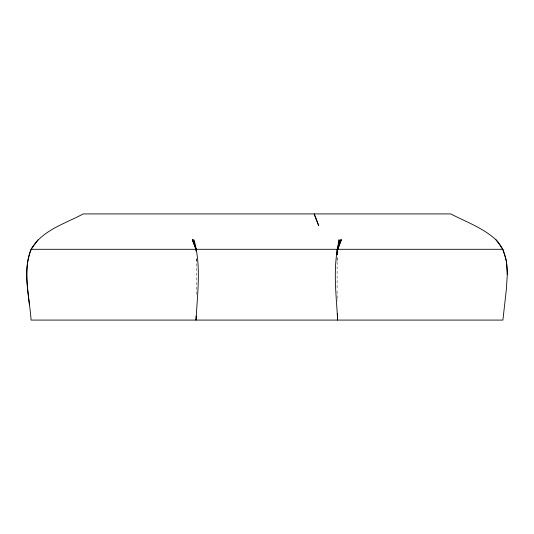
<?xml version="1.0" encoding="UTF-8"?>
<svg xmlns="http://www.w3.org/2000/svg" width="534" height="534" viewBox="0 0 534 534"><rect width="100%" height="100%" fill="white"/><g stroke="black" fill="none" stroke-linecap="round" stroke-linejoin="round"><path stroke-width="0.4" stroke-dasharray="2.67 2" d="M196.552 294.287L196.378 258.703M337.128 257.141L337.094 289.435M337.041 261.053L337.228 257.141M196.499 258.703L196.612 261.053M337.087 291.05L337.261 300.749"/><path stroke-width="0.8" d="M337.148 254.791L337.201 249.305L337.128 254.791M196.125 316.055L196.058 320.08C197.36 293.36 201.418 266.045 194.029 239.826M337.488 251.654L338.689 239.826M507.3 274.643L506.345 289.435L502.908 320.08L31.092 320.08C29.477 296.664 22.254 272.08 31.092 249.305C42.199 230.127 64.841 223.833 83.217 213.92L450.783 213.92C466.189 221.944 483.05 227.884 496.026 239.826C505.024 249.104 507.434 262.154 507.3 274.643L506.452 261.053L502.908 249.305L496.026 239.826M339.631 239.826C332.235 266.045 336.3 293.36 337.601 320.08L337.488 313.645M340.385 239.826L337.601 249.305L341.366 239.826L337.601 249.305L340.939 239.826M31.212 249.305C23.796 266.953 27.514 286.424 29.417 304.794M37.994 239.826L31.092 249.305L502.908 249.305M192.721 239.826L196.058 249.305L196.132 250.873M193.268 239.826L196.058 249.305L196.112 250.873M316.448 219.868L314.179 213.92L318.731 225.742L316.448 219.868M192.387 239.826L196.058 249.305L192.387 239.826"/></g></svg>
